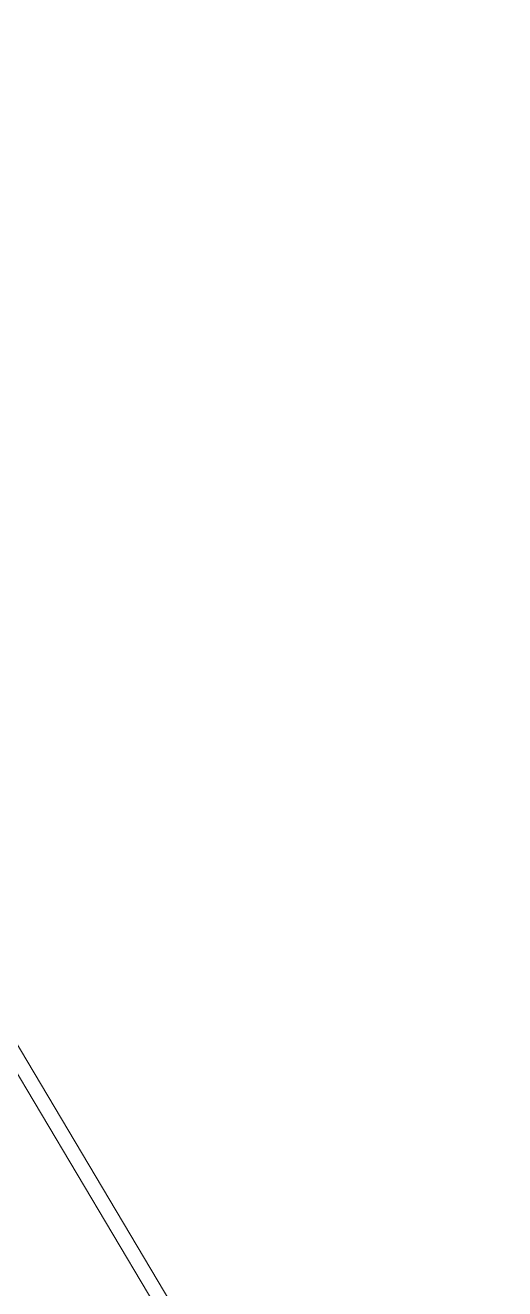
# Model space of a CAD drawing. Header units: metres. Extents: x 507606 to 508087, y 6966978 to 6967359.
# Drawn here: x 507944.38 to 507948.12, y 6967115.88 to 6967125.75 of the extents above; entities that cross this region are included whole.
import ezdxf

# ---------------------------------------------------------------- set-up
doc = ezdxf.new("R2010")
doc.units = ezdxf.units.M
doc.layers.add('RW_UG_PIPES', color=160, linetype='EXISTING_WAT_RECYCLED', lineweight=0)
doc.layers.add('W_AG_PIPES_N', color=160, linetype='EXISTING_WATER', lineweight=0)
doc.styles.get("Standard").update_dxf_attribs({"font": 'ARIALN.TTF'})
doc.linetypes.add('EXISTING_WAT_RECYCLED', pattern='A,2,-2,2,-2,2,-2,["R",Standard,S=2.5,R=0,X=0,Y=-1.25],-4.4,2,-2,2,-2', length=24.4)
doc.linetypes.add('EXISTING_WATER', pattern='A,2,-2,2,-2,2,-2,["W",Standard,S=2.5,R=0,X=0,Y=-1.25],-4.4,2,-2,2,-2', length=24.4)

# ---------------------------------------------------------------- blocks, each defined once
blk = doc.blocks.new('XE_SURVEY')
at = {"layer": 'RW_UG_PIPES', "flags": 128}
blk.add_lwpolyline([(507947.406, 6967168.0746), (507945.41, 6967161.3652), (507943.4853, 6967154.8954), (507942.3357, 6967149.7752), (507941.1992, 6967144.2673), (507941.0981, 6967143.7776), (507940.9971, 6967143.2879), (507940.9853, 6967143.1157), (507940.9853, 6967142.6169), (507940.3695, 6967134.1368), (507939.574, 6967127.4746), (507939.4467, 6967126.4827), (507939.5215, 6967125.8773), (507939.7232, 6967125.3803), (507944.2263, 6967117.7106), (507947.2903, 6967112.5519), (507950.3543, 6967107.3933), (507950.8649, 6967106.5335), (507951.0647, 6967105.8804), (507951.08, 6967104.5806), (507950.9991, 6967103.5839), (507950.7999, 6967100.991), (507951.9834, 6967101.8422)], dxfattribs=at)
at = {"layer": 'W_AG_PIPES_N', "flags": 128}
blk.add_lwpolyline([(507951.7092, 6967102.3087), (507951.4393, 6967102.5917), (507951.3432, 6967104.1978), (507951.3134, 6967104.6969), (507951.1911, 6967105.9604), (507950.9562, 6967106.6112), (507950.6815, 6967107.0734), (507945.5716, 6967115.6692), (507940.2062, 6967124.6949), (507939.9507, 6967125.1247), (507939.7774, 6967125.4163), (507939.5864, 6967125.9097), (507939.5206, 6967126.4886), (507939.597, 6967127.0956), (507939.6579, 6967127.5287), (507940.3121, 6967132.4857), (507940.8538, 6967139.9649), (507941.0205, 6967142.4593), (507941.0538, 6967142.9582), (507941.0761, 6967143.2908), (507941.5616, 6967144.8851), (507941.7073, 6967145.3635), (507943.0182, 6967149.6683), (507944.6205, 6967154.9297), (507944.7942, 6967155.5003), (507944.7857, 6967155.5262), (507944.3167, 6967155.6662)], dxfattribs=at)

msp = doc.modelspace()

# ---------------------------------------------------------------- block references
msp.add_blockref('XE_SURVEY', (0, 0))

doc.saveas('drawing.dxf')
